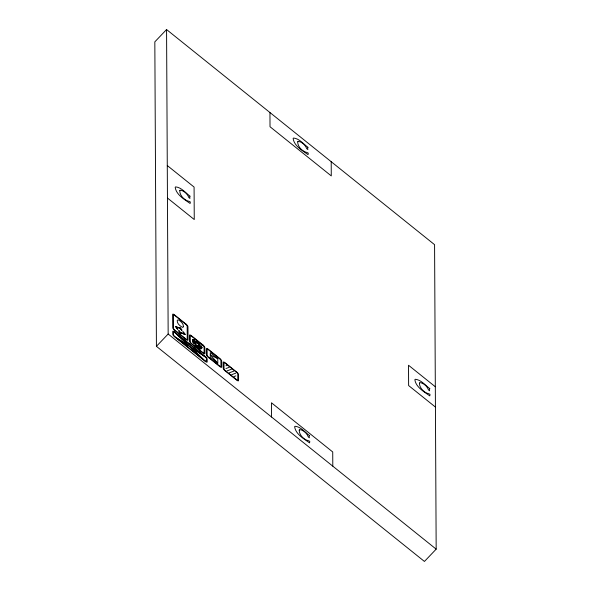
<?xml version="1.0" encoding="UTF-8"?>
<svg xmlns="http://www.w3.org/2000/svg" width="591" height="591" viewBox="0 0 591 591"><rect width="100%" height="100%" fill="white"/><g stroke="black" fill="none" stroke-linecap="round" stroke-linejoin="round"><path stroke-width="0.89" d="M195.784 344.716C195.466 346.585 198.591 347.84 199.98 348.705L197.401 345.617M166.566 29.55L154.827 41.85L156.423 346.319L424.434 561.45L436.173 549.15L434.577 244.681L166.566 29.55L168.162 334.018L156.423 346.319M192.806 339.648L192.511 340.697L195.325 342.492L195.525 341.701L194.062 340.01L194.262 340.401C191.381 337.897 192.304 342.588 195.052 342.123L195.407 342.81L195.665 341.783L193.745 339.559L194.084 340.224L192.91 339.581M225.917 365.792L226.708 365.497M225.932 368.533L229.094 367.373M231.443 369.257L226.966 370.897M229.323 372.795L233.792 371.148M231.672 374.679L235.772 373.165M234.021 376.57L235.853 375.891M195.628 343.844L194.409 343.785L192.555 341.65M197.305 345.735L197.793 345.757L195.658 344.568L195.466 345.654L197.261 347.176M177.123 326.986L175.364 326.505L177.256 328.884M178.578 327.377L180.329 327.857L182.094 330.206M175.623 326.705L177.248 327.148M178.704 327.547L180.329 327.99M177.728 327.673L176.362 327.303L177.736 329.128M178.97 328.012L180.336 328.389L181.71 330.214M177.854 327.842L176.613 327.503L177.861 329.157M179.095 328.182L180.336 328.522L181.585 330.177M181.6 332.814L180.358 332.474L179.11 330.82M182.841 333.154L184.082 333.494L182.833 331.839M181.725 332.984L180.358 332.615L178.984 330.783M182.966 333.324L184.333 333.693L182.959 331.869M180.358 333.006L181.991 333.45M183.439 333.849L185.072 334.292M182.117 333.62L180.358 333.139L178.593 330.79M183.565 334.011L185.323 334.491L183.432 332.112M200.526 348.867L201.162 348.018L199.086 346.26L198.864 347.316L199.366 347.907M217.776 358.648L210.293 354.903L217.798 363.192L217.776 358.648L210.278 352.628L210.3 357.171L217.798 363.192M200.223 346.703L201.819 347.567L201.442 346.37M193.737 341.628L192.548 341.413M197.52 347.279L199.522 348.372L199.108 347.929M197.882 342.403L195.976 341.332L196.84 343.039L198.945 344.191L198.931 343.541M177.152 338.51L189.962 346.858L202.794 359.092M198.118 342.588L195.806 341.155L196.781 343.083L199.071 344.339L198.79 343.312M167.283 165.546L194.084 187.059L194.254 219.534L167.452 198.022M435.323 386.765L408.521 365.253L408.625 385.554L435.427 407.066M168.162 334.018L436.173 549.15M198.805 345.026L199.278 345.432L199.492 344.058M198.133 342.521L198.657 343.046M198.354 342.795L198.894 343.349M201.354 346.141L199.204 343.63L199.16 345.255L198.34 344.56L200.216 346.777L202.321 347.914L201.265 346.127M192.858 342.056L194.439 343.91L195.813 343.977C195.835 343.423 192.045 339.648 192.673 341.701M331.204 161.705L331.278 175.911L270.021 126.74L269.947 112.526M332.799 466.173L332.726 451.96L271.461 402.789L271.535 417.002M205.195 360.916A1.647 0.495 43.7 0 0 206.429 361.256L206.414 358.508A1.647 0.495 43.7 0 0 205.173 356.853L174.729 332.415A1.647 0.495 43.7 0 0 173.488 332.076L173.503 334.824A1.647 0.495 43.7 0 0 174.751 336.478M179.782 190.657C179.546 195.503 184.628 200.489 189.09 201.346L190.346 201.952L190.117 203.489C184.385 199.344 176.184 194.794 175.18 187.295L175.653 186.874C181.577 187.48 185.626 192.998 190.228 196.293L189.689 196.677L189.933 198.436L188.854 197.571C187.546 194.025 184.03 190.597 180.255 190.191L179.782 190.657M297.716 141.818C297.48 146.664 302.562 151.643 307.025 152.5L308.28 153.113L308.059 154.65C302.319 150.506 294.119 145.947 293.114 138.449L293.587 138.028C299.511 138.641 303.56 144.152 308.162 147.454L307.623 147.831L307.867 149.589L306.788 148.725C305.481 145.179 301.964 141.751 298.189 141.345L297.716 141.818M299.223 430.049C298.994 434.895 304.077 439.881 308.532 440.738L309.795 441.344L309.566 442.881C303.833 438.736 295.626 434.178 294.621 426.68L295.094 426.259C301.018 426.872 305.067 432.383 309.669 435.685L309.13 436.062L309.374 437.82L308.303 436.956C306.988 433.41 303.471 429.982 299.703 429.576L299.223 430.049M419.455 383.049C419.226 387.895 424.308 392.875 428.77 393.739L430.026 394.345L429.797 395.881C424.065 391.737 415.857 387.179 414.852 379.681L415.325 379.259C421.25 379.873 425.298 385.384 429.901 388.686L429.362 389.063L429.605 390.821L428.534 389.957C427.227 386.411 423.71 382.983 419.935 382.576L419.455 383.049M201.309 348.069C201.354 350.352 199.248 347.848 198.724 347.235L198.968 346.09L201.309 348.069M183.373 326.764L182.612 327.436C180.033 325.959 176.879 323.676 177.234 320.329L178.246 319.842C180.765 321.253 183.698 323.558 183.373 326.764M188.699 345.654L174.618 336.471L205.328 361.123L191.225 347.685L205.306 356.861L189.962 346.474L174.596 332.208L188.699 345.654M185.936 324.031L174.633 314.959A2.667 0.798 43.7 0 0 172.638 314.412L172.705 327.717A2.667 0.798 43.7 0 0 174.714 330.384L186.017 339.463A2.667 0.798 43.7 0 0 188.019 340.01L187.953 326.705A2.667 0.798 43.7 0 0 185.936 324.031M185.943 324.437L174.641 315.365A1.647 0.495 43.7 0 0 173.399 315.025L173.473 328.33A1.647 0.495 43.7 0 0 174.714 329.977L186.017 339.057A1.647 0.495 43.7 0 0 187.251 339.389L187.184 326.092A1.647 0.495 43.7 0 0 185.943 324.437M202.824 344.863L191.521 335.791A2.667 0.798 43.7 0 0 189.519 335.245L189.548 341.236A2.667 0.798 43.7 0 0 191.565 343.91L202.868 352.982A2.667 0.798 43.7 0 0 204.87 353.529L204.833 347.538A2.667 0.798 43.7 0 0 202.824 344.863M219.667 358.39L208.364 349.311A2.667 0.798 43.7 0 0 206.37 348.764L206.399 354.763A2.667 0.798 43.7 0 0 208.409 357.429L219.712 366.509A2.667 0.798 43.7 0 0 221.714 367.055L221.684 361.057A2.667 0.798 43.7 0 0 219.667 358.39M236.518 371.909L225.215 362.837A2.667 0.798 43.7 0 0 223.213 362.29L223.243 368.282A2.667 0.798 43.7 0 0 225.252 370.956L236.563 380.028A2.667 0.798 43.7 0 0 238.557 380.574L238.528 374.583A2.667 0.798 43.7 0 0 236.518 371.909M202.824 345.27L191.521 336.198A1.647 0.495 43.7 0 0 190.287 335.858L190.317 341.849A1.647 0.495 43.7 0 0 191.558 343.504L202.861 352.576A1.647 0.495 43.7 0 0 204.102 352.916L204.072 346.924A1.647 0.495 43.7 0 0 202.824 345.27M219.675 358.789L208.372 349.717A1.647 0.495 43.7 0 0 207.131 349.384L207.16 355.376A1.647 0.495 43.7 0 0 208.409 357.023L219.712 366.102A1.647 0.495 43.7 0 0 220.945 366.435L220.916 360.444A1.647 0.495 43.7 0 0 219.675 358.789M236.518 372.315L225.215 363.243A1.647 0.495 43.7 0 0 223.982 362.904L224.011 368.895A1.647 0.495 43.7 0 0 225.252 370.55L236.555 379.621A1.647 0.495 43.7 0 0 237.796 379.961L237.759 373.97A1.647 0.495 43.7 0 0 236.518 372.315M205.173 356.454L174.722 332.009A2.667 0.798 43.7 0 0 172.727 331.462L172.742 334.21A2.667 0.798 43.7 0 0 174.751 336.885L205.195 361.323A2.667 0.798 43.7 0 0 207.197 361.869L207.182 359.121A2.667 0.798 43.7 0 0 205.173 356.454"/></g></svg>
